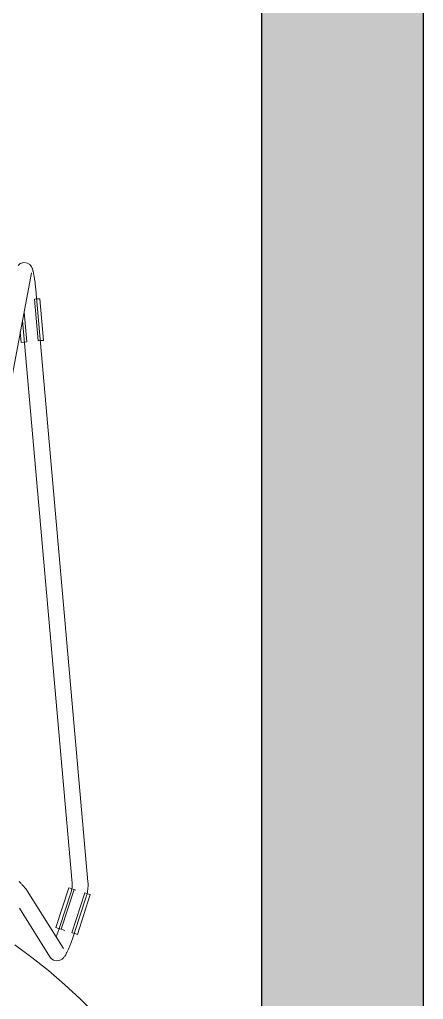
# Model space of a CAD drawing. Header units: millimetres. Extents: x 155927 to 295199, y -4084 to 97293.
# Drawn here: x 167320 to 167624, y 32080 to 32819 of the extents above; entities that cross this region are included whole.
import ezdxf

# ---------------------------------------------------------------- set-up
doc = ezdxf.new("R2010")
doc.units = ezdxf.units.MM
doc.header["$MEASUREMENT"] = 0
for name, color, linetype, lineweight in [('A-WALL-PATT', 7, 'CONTINUOUS', 9), ('I-FURN', 8, 'CONTINUOUS', 9), ('I-WALL', 7, 'CONTINUOUS', 9)]:
    doc.layers.add(name, color=color, linetype=linetype, lineweight=lineweight)

msp = doc.modelspace()

# ---------------------------------------------------------------- hatches: boundary and pattern name
at = {"layer": 'A-WALL-PATT'}
h = msp.add_hatch(color=256, dxfattribs=at)
h.paths.add_polyline_path([(167502.45, 28407.61), (167624.45, 28407.61), (167624.45, 33185.61), (167502.45, 33185.61), (167502.45, 28808.05)], flags=0)
h.paths.add_polyline_path([(167624.45, 34095.61), (167624.45, 34245.61), (167502.45, 34245.61), (167502.45, 34095.61)], flags=0)

# ---------------------------------------------------------------- linework, layer by layer
at = {"layer": 'I-FURN'}
for p, q in [((167320.43, 32635.04), (167318.85, 32633.71)), ((167320.43, 32635.04), (167323.18, 32635.87)), ((167323.18, 32635.87), (167325.94, 32635.39)), ((167325.94, 32635.39), (167327.59, 32634.35)), ((167327.59, 32634.35), (167328.45, 32633.44)), ((167328.45, 32633.44), (167328.93, 32632.73)), ((167328.93, 32632.73), (167329.23, 32632.17)), ((167329.23, 32632.17), (167329.45, 32631.7)), ((167329.45, 32631.7), (167329.61, 32631.27)), ((167329.61, 32631.27), (167329.76, 32630.87)), ((167329.76, 32630.87), (167329.88, 32630.47)), ((167329.88, 32630.47), (167330, 32630.08)), ((167330, 32630.08), (167330.1, 32629.67)), ((167330.1, 32629.67), (167330.21, 32629.26)), ((167310.27, 32528.75), (167329.08, 32628.04)), ((167330.21, 32629.26), (167330.31, 32628.83)), ((167330.31, 32628.83), (167330.41, 32628.39)), ((167330.41, 32628.39), (167330.5, 32627.93)), ((167330.5, 32627.93), (167330.6, 32627.45)), ((167330.6, 32627.45), (167330.69, 32626.96)), ((167330.69, 32626.96), (167330.79, 32626.44)), ((167330.79, 32626.44), (167330.88, 32625.91)), ((167330.88, 32625.91), (167330.97, 32625.36)), ((167330.97, 32625.36), (167331.07, 32624.79)), ((167331.07, 32624.79), (167331.16, 32624.2)), ((167331.16, 32624.2), (167331.25, 32623.6)), ((167331.25, 32623.6), (167331.34, 32622.98)), ((167331.34, 32622.98), (167331.43, 32622.35)), ((167331.43, 32622.35), (167331.52, 32621.7)), ((167331.52, 32621.7), (167331.61, 32621.03)), ((167331.61, 32621.03), (167331.69, 32620.36)), ((167331.69, 32620.36), (167331.78, 32619.67)), ((167331.78, 32619.67), (167331.86, 32618.97)), ((167331.86, 32618.97), (167331.95, 32618.26)), ((167331.95, 32618.26), (167332.03, 32617.55)), ((167332.03, 32617.55), (167332.11, 32616.82)), ((167332.11, 32616.82), (167332.19, 32616.09)), ((167332.19, 32616.09), (167332.26, 32615.35)), ((167332.26, 32615.35), (167332.34, 32614.6)), ((167332.34, 32614.6), (167332.41, 32613.85)), ((167331.14, 32608.22), (167333.9, 32576.8)), ((167331.27, 32608.23), (167333.33, 32608.41)), ((167332.41, 32613.85), (167332.48, 32613.1)), ((167332.48, 32613.1), (167332.55, 32612.35)), ((167332.55, 32612.35), (167332.56, 32612.19)), ((167371.51, 32168.87), (167332.56, 32612.19)), ((167333.33, 32608.41), (167335.37, 32608.59)), ((167335.37, 32608.59), (167338.13, 32577.18)), ((167325.46, 32576.06), (167323.48, 32598.54)), ((167322.27, 32592.17), (167359.55, 32167.82)), ((167320.53, 32583.59), (167321.22, 32575.69)), ((167323.27, 32575.87), (167321.22, 32575.69)), ((167325.33, 32576.05), (167323.27, 32575.87)), ((167336.09, 32577), (167334.03, 32576.82)), ((167338.13, 32577.18), (167336.09, 32577)), ((167320.11, 32168.68), (167319.7, 32169.12)), ((167320.5, 32168.26), (167320.11, 32168.68)), ((167320.88, 32167.84), (167320.5, 32168.26)), ((167321.25, 32167.44), (167320.88, 32167.84)), ((167321.6, 32167.05), (167321.25, 32167.44)), ((167321.95, 32166.67), (167321.6, 32167.05)), ((167322.28, 32166.31), (167321.95, 32166.67)), ((167322.59, 32165.96), (167322.28, 32166.31)), ((167322.89, 32165.62), (167322.59, 32165.96)), ((167323.18, 32165.3), (167322.89, 32165.62)), ((167323.45, 32164.99), (167323.18, 32165.3)), ((167323.71, 32164.7), (167323.45, 32164.99)), ((167323.95, 32164.42), (167323.71, 32164.7)), ((167324.18, 32164.15), (167323.95, 32164.42)), ((167324.4, 32163.9), (167324.18, 32164.15)), ((167324.6, 32163.66), (167324.4, 32163.9)), ((167357.07, 32164.41), (167347.38, 32134.4)), ((167357.07, 32164.41), (167359.02, 32163.78)), ((167359.43, 32163.86), (167359.31, 32163.21)), ((167359.51, 32164.52), (167359.43, 32163.86)), ((167359.58, 32165.18), (167359.51, 32164.52)), ((167359.56, 32167.82), (167359.6, 32167.16)), ((167359.61, 32165.84), (167359.58, 32165.18)), ((167359.6, 32167.16), (167359.62, 32166.5)), ((167359.62, 32166.5), (167359.61, 32165.84)), ((167371.43, 32163.13), (167371.54, 32164.26)), ((167371.51, 32168.83), (167371.51, 32168.87)), ((167371.59, 32167.69), (167371.51, 32168.83)), ((167371.54, 32164.26), (167371.6, 32165.41)), ((167371.62, 32166.55), (167371.59, 32167.69)), ((167371.6, 32165.41), (167371.62, 32166.55)), ((167324.79, 32163.43), (167324.6, 32163.66)), ((167324.97, 32163.2), (167324.79, 32163.43)), ((167325.14, 32162.98), (167324.97, 32163.2)), ((167325.32, 32162.75), (167325.14, 32162.98)), ((167325.5, 32162.49), (167325.32, 32162.75)), ((167325.72, 32162.17), (167325.5, 32162.49)), ((167353.02, 32118.59), (167325.72, 32162.17)), ((167358.81, 32161.26), (167350.1, 32134.45)), ((167351.42, 32133.09), (167361.11, 32163.1)), ((167358.82, 32161.29), (167358.81, 32161.26)), ((167359.01, 32161.92), (167358.82, 32161.29)), ((167359.17, 32162.56), (167359.01, 32161.92)), ((167359.02, 32163.78), (167360.99, 32163.14)), ((167359.31, 32163.21), (167359.17, 32162.56)), ((167369.18, 32160.49), (167359.49, 32130.49)), ((167361.21, 32163.07), (167362.37, 32162.69)), ((167361.51, 32130.74), (167370.22, 32157.56)), ((167373.22, 32159.19), (167363.53, 32129.18)), ((167369.3, 32160.46), (167371.27, 32159.82)), ((167370.22, 32157.56), (167370.55, 32158.65)), ((167370.55, 32158.65), (167370.84, 32159.75)), ((167370.84, 32159.75), (167371.08, 32160.87)), ((167371.08, 32160.87), (167371.28, 32162)), ((167371.27, 32159.82), (167373.22, 32159.19)), ((167371.28, 32162), (167371.43, 32163.13)), ((167319.82, 32148.98), (167342.85, 32112.21)), ((167349.33, 32133.77), (167347.38, 32134.4)), ((167349.99, 32134.12), (167350.1, 32134.45)), ((167347.66, 32127.47), (167347.89, 32128.09)), ((167347.89, 32128.09), (167348.12, 32128.73)), ((167348.12, 32128.73), (167348.36, 32129.38)), ((167348.36, 32129.38), (167348.6, 32130.03)), ((167348.6, 32130.03), (167348.83, 32130.7)), ((167348.83, 32130.7), (167349.07, 32131.37)), ((167349.07, 32131.37), (167349.3, 32132.05)), ((167349.3, 32132.05), (167349.53, 32132.74)), ((167351.3, 32133.13), (167349.33, 32133.77)), ((167349.53, 32132.74), (167349.76, 32133.43)), ((167349.76, 32133.43), (167349.99, 32134.12)), ((167351.52, 32133.06), (167354, 32132.26)), ((167361.58, 32129.81), (167359.61, 32130.45)), ((167360.12, 32126.62), (167360.37, 32127.35)), ((167360.37, 32127.35), (167360.62, 32128.07)), ((167360.62, 32128.07), (167360.87, 32128.81)), ((167360.87, 32128.81), (167361.12, 32129.54)), ((167361.12, 32129.54), (167361.36, 32130.28)), ((167361.36, 32130.28), (167361.51, 32130.74)), ((167363.53, 32129.18), (167361.58, 32129.81)), ((167329.29, 32111.83), (167316.37, 32121.26)), ((167357.34, 32119.34), (167357.59, 32119.94)), ((167357.59, 32119.94), (167357.84, 32120.55)), ((167357.84, 32120.55), (167358.09, 32121.18)), ((167358.09, 32121.18), (167358.34, 32121.82)), ((167358.34, 32121.82), (167358.59, 32122.47)), ((167358.59, 32122.47), (167358.85, 32123.14)), ((167358.85, 32123.14), (167359.1, 32123.81)), ((167359.1, 32123.81), (167359.36, 32124.5)), ((167359.36, 32124.5), (167359.61, 32125.2)), ((167359.61, 32125.2), (167359.86, 32125.91)), ((167359.86, 32125.91), (167360.12, 32126.62)), ((167343.74, 32111.09), (167342.85, 32112.21)), ((167353.43, 32111.95), (167353.75, 32112.36)), ((167353.75, 32112.36), (167354.02, 32112.75)), ((167354.02, 32112.75), (167354.28, 32113.13)), ((167354.28, 32113.13), (167354.52, 32113.53)), ((167354.52, 32113.53), (167354.76, 32113.92)), ((167354.76, 32113.92), (167354.99, 32114.34)), ((167354.99, 32114.34), (167355.22, 32114.76)), ((167355.22, 32114.76), (167355.45, 32115.2)), ((167355.45, 32115.2), (167355.68, 32115.66)), ((167355.68, 32115.66), (167355.91, 32116.13)), ((167355.91, 32116.13), (167356.14, 32116.62)), ((167356.14, 32116.62), (167356.37, 32117.13)), ((167356.37, 32117.13), (167356.61, 32117.66)), ((167356.61, 32117.66), (167356.85, 32118.2)), ((167356.85, 32118.2), (167357.1, 32118.77)), ((167357.1, 32118.77), (167357.34, 32119.34)), ((167341.82, 32101.88), (167329.29, 32111.83)), ((167343.74, 32111.09), (167345.48, 32109.87)), ((167345.48, 32109.87), (167347.7, 32109.28)), ((167347.7, 32109.28), (167349.68, 32109.45)), ((167349.68, 32109.45), (167351.06, 32109.98)), ((167351.06, 32109.98), (167351.97, 32110.54)), ((167351.97, 32110.54), (167352.6, 32111.06)), ((167352.6, 32111.06), (167353.07, 32111.53)), ((167353.07, 32111.53), (167353.43, 32111.95)), ((167353.94, 32091.44), (167341.82, 32101.88)), ((167365.64, 32080.53), (167353.94, 32091.44)), ((167376.89, 32069.16), (167365.64, 32080.53))]:
    msp.add_line(p, q, dxfattribs=at)
at = {"layer": 'I-WALL', "lineweight": 30}
for p, q in [((167502.45, 33185.61), (167502.45, 29907.61)), ((167624.45, 28529.61), (167624.45, 33185.61))]:
    msp.add_line(p, q, dxfattribs=at)

doc.saveas('drawing.dxf')
